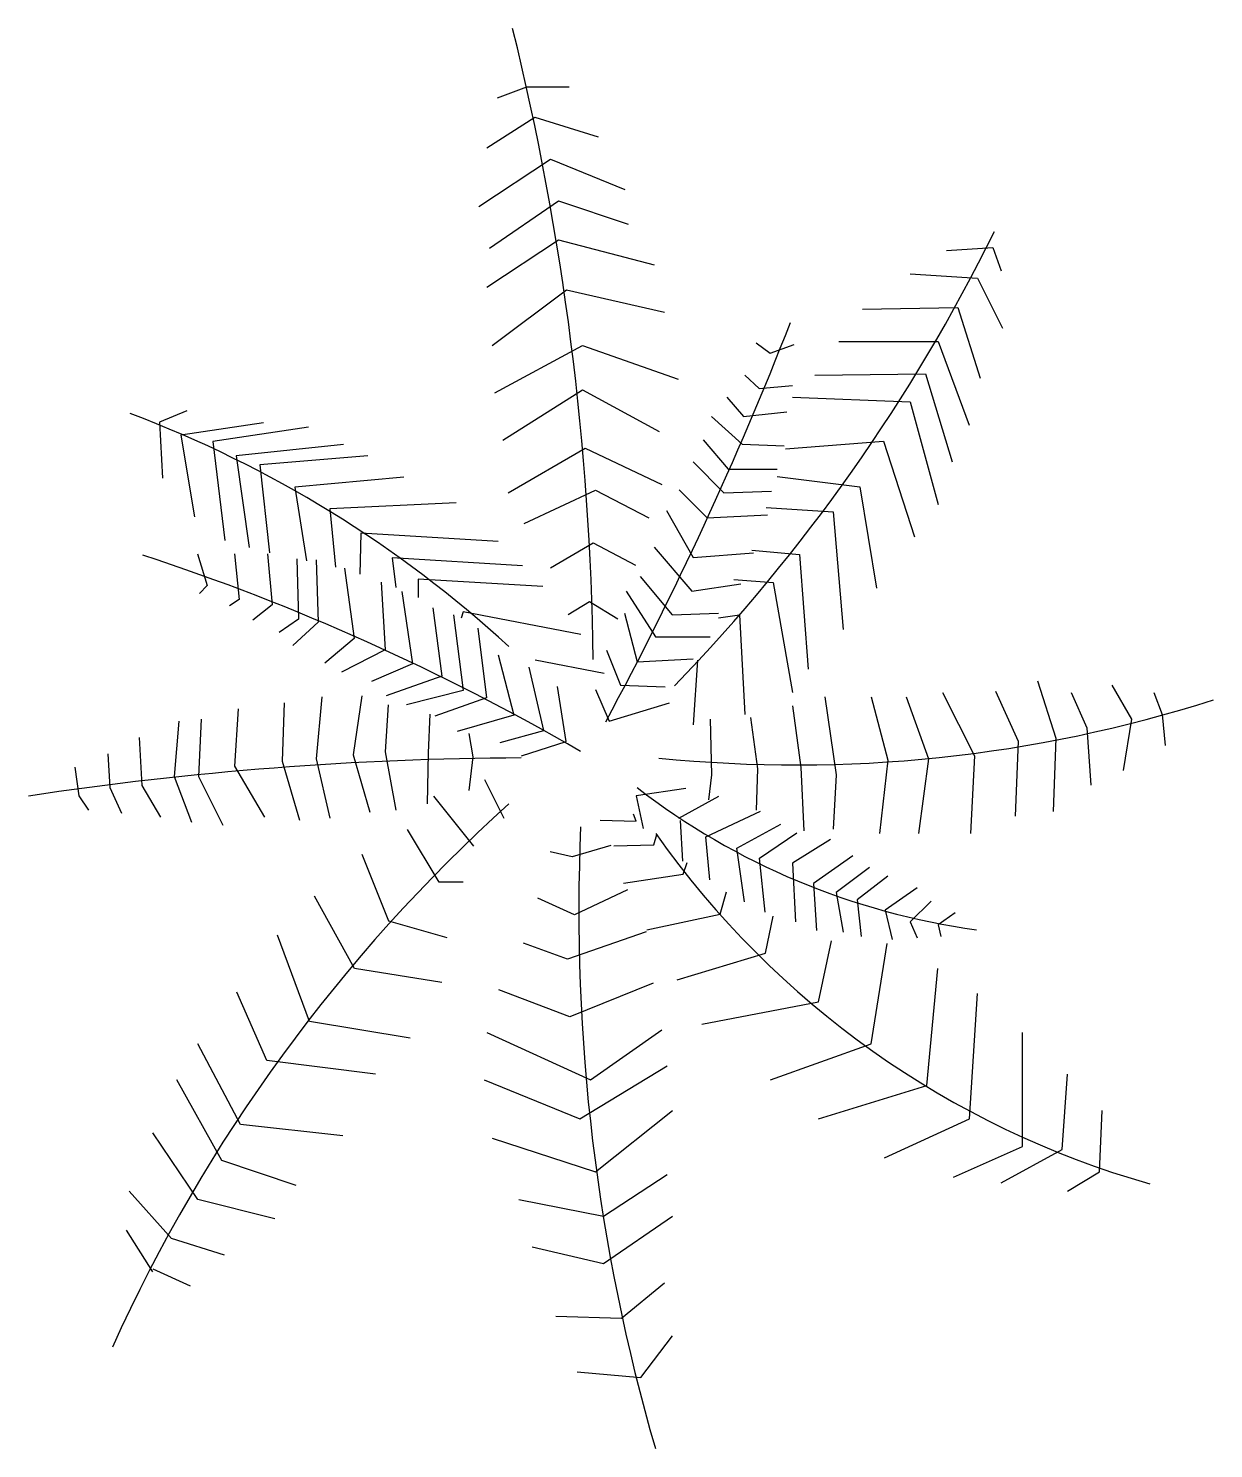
# Model space of a CAD drawing. Extents: x 2394.58 to 2397.05, y 3386.93 to 3389.89.
import ezdxf

# ---------------------------------------------------------------- set-up
doc = ezdxf.new("R2010")
doc.units = 0
doc.header["$LTSCALE"] = 7
doc.layers.get('0').update_dxf_attribs({"linetype": 'CONTINUOUS'})

msp = doc.modelspace()

# ---------------------------------------------------------------- linework, layer by layer
for p, q in [((2395.5573, 3389.7437), (2395.618, 3389.7668)), ((2395.618, 3389.7668), (2395.7065, 3389.7668)), ((2395.5352, 3389.6393), (2395.6347, 3389.703)), ((2395.6347, 3389.703), (2395.7672, 3389.6625)), ((2395.5185, 3389.5174), (2395.6677, 3389.616)), ((2395.6677, 3389.616), (2395.8224, 3389.5523)), ((2395.5406, 3389.4305), (2395.6844, 3389.5291)), ((2395.6844, 3389.5291), (2395.8293, 3389.48)), ((2395.5352, 3389.3493), (2395.6844, 3389.4479)), ((2395.6844, 3389.4479), (2395.8833, 3389.3957)), ((2396.4932, 3389.4257), (2396.5894, 3389.4319)), ((2396.5894, 3389.4319), (2396.607, 3389.3828)), ((2396.4173, 3389.3768), (2396.5572, 3389.3675)), ((2396.5572, 3389.3675), (2396.6098, 3389.2635)), ((2395.5462, 3389.2276), (2395.7009, 3389.3436)), ((2395.7009, 3389.3436), (2395.9054, 3389.2971)), ((2396.318, 3389.3032), (2396.5165, 3389.3063)), ((2396.5165, 3389.3063), (2396.5631, 3389.1593)), ((2396.2685, 3389.2358), (2396.4757, 3389.2358)), ((2396.4757, 3389.2358), (2396.5399, 3389.0614)), ((2395.5517, 3389.129), (2395.7341, 3389.2276)), ((2395.7341, 3389.2276), (2395.9336, 3389.1569)), ((2396.0962, 3389.2327), (2396.1255, 3389.2113)), ((2396.1255, 3389.2113), (2396.1751, 3389.2298)), ((2396.0729, 3389.1654), (2396.1021, 3389.1379)), ((2396.2188, 3389.1654), (2396.4494, 3389.1685)), ((2396.4494, 3389.1685), (2396.5048, 3388.9847)), ((2395.5682, 3389.0304), (2395.7341, 3389.1348)), ((2395.7341, 3389.1348), (2395.8943, 3389.0478)), ((2396.035, 3389.1194), (2396.0701, 3389.0797)), ((2396.1021, 3389.1379), (2396.1721, 3389.144)), ((2396.1721, 3389.1194), (2396.4173, 3389.1103)), ((2394.9095, 3389.0914), (2394.8527, 3389.0679)), ((2396.0701, 3389.0797), (2396.1604, 3389.0888)), ((2396.4173, 3389.1103), (2396.4757, 3388.8959)), ((2394.8527, 3389.0679), (2394.8587, 3388.9509)), ((2395.0696, 3389.0659), (2394.8972, 3389.0403)), ((2396.0028, 3389.0797), (2396.067, 3389.0215)), ((2394.8972, 3389.0403), (2394.9256, 3388.8701)), ((2395.163, 3389.0574), (2394.9641, 3389.0275)), ((2395.9855, 3389.0306), (2396.0379, 3388.9695)), ((2394.9641, 3389.0275), (2394.9885, 3388.8211)), ((2395.236, 3389.0212), (2395.0128, 3388.9977)), ((2395.5794, 3388.9203), (2395.7395, 3389.0131)), ((2395.7395, 3389.0131), (2395.8998, 3388.9377)), ((2396.067, 3389.0215), (2396.1547, 3389.0184)), ((2396.1576, 3389.0123), (2396.3619, 3389.0277)), ((2396.3619, 3389.0277), (2396.4259, 3388.8285)), ((2395.0128, 3388.9977), (2395.0393, 3388.8062)), ((2395.2866, 3388.9977), (2395.0615, 3388.9786)), ((2395.0615, 3388.9786), (2395.0817, 3388.7955)), ((2395.9649, 3388.9847), (2396.0291, 3388.9204)), ((2396.0379, 3388.9695), (2396.14, 3388.9695)), ((2395.3617, 3388.9531), (2395.1345, 3388.9318)), ((2396.14, 3388.9541), (2396.3121, 3388.9327)), ((2395.1345, 3388.9318), (2395.1588, 3388.7785)), ((2395.6126, 3388.8565), (2395.7616, 3388.9261)), ((2395.7616, 3388.9261), (2395.8722, 3388.868)), ((2395.9357, 3388.9265), (2395.9942, 3388.8684)), ((2396.0291, 3388.9204), (2396.1284, 3388.9235)), ((2396.3121, 3388.9327), (2396.3472, 3388.7214)), ((2395.4711, 3388.8998), (2395.2075, 3388.8871)), ((2395.2075, 3388.8871), (2395.2196, 3388.7657)), ((2395.9096, 3388.8836), (2395.9649, 3388.7857)), ((2396.1168, 3388.8898), (2396.2567, 3388.8807)), ((2396.2567, 3388.8807), (2396.2772, 3388.6356)), ((2395.9942, 3388.8684), (2396.1196, 3388.8745)), ((2395.2724, 3388.836), (2395.2704, 3388.7508)), ((2395.5585, 3388.819), (2395.2724, 3388.836)), ((2394.9317, 3388.7934), (2394.9519, 3388.7275)), ((2395.0088, 3388.7934), (2395.0189, 3388.6977)), ((2395.0777, 3388.7934), (2395.0878, 3388.687)), ((2395.6677, 3388.7637), (2395.7562, 3388.8159)), ((2395.7562, 3388.8159), (2395.8445, 3388.7696)), ((2395.8833, 3388.8071), (2395.962, 3388.7152)), ((2395.9649, 3388.7857), (2396.0905, 3388.7949)), ((2396.0874, 3388.801), (2396.1867, 3388.7918)), ((2396.1867, 3388.7918), (2396.2043, 3388.553)), ((2395.1386, 3388.7827), (2395.1426, 3388.6571)), ((2395.1792, 3388.7807), (2395.1832, 3388.6508)), ((2395.238, 3388.7636), (2395.2582, 3388.6168)), ((2395.3373, 3388.7849), (2395.3454, 3388.7232)), ((2395.609, 3388.7679), (2395.3373, 3388.7849)), ((2395.315, 3388.7338), (2395.3231, 3388.5934)), ((2395.3921, 3388.7403), (2395.3921, 3388.7019)), ((2395.6517, 3388.7253), (2395.3921, 3388.7403)), ((2395.8541, 3388.7458), (2395.9212, 3388.6663)), ((2396.0495, 3388.7397), (2396.1313, 3388.7337)), ((2396.1313, 3388.7337), (2396.1721, 3388.504)), ((2394.9519, 3388.7275), (2394.9358, 3388.7104)), ((2395.3577, 3388.7147), (2395.3799, 3388.5636)), ((2395.825, 3388.7152), (2395.8862, 3388.6204)), ((2395.962, 3388.7152), (2396.0642, 3388.7306)), ((2395.0189, 3388.6977), (2394.9986, 3388.6849)), ((2395.0878, 3388.687), (2395.0474, 3388.6551)), ((2395.4226, 3388.6806), (2395.4408, 3388.538)), ((2395.7491, 3388.6934), (2395.7044, 3388.6657)), ((2395.8079, 3388.6571), (2395.7491, 3388.6934)), ((2395.1426, 3388.6571), (2395.1021, 3388.6295)), ((2395.1832, 3388.6508), (2395.1305, 3388.6019)), ((2395.4651, 3388.6657), (2395.4855, 3388.5082)), ((2395.4855, 3388.6721), (2395.4813, 3388.6593)), ((2395.7307, 3388.6253), (2395.4855, 3388.6721)), ((2395.8219, 3388.6693), (2395.8482, 3388.5682)), ((2395.9212, 3388.6663), (2396.0175, 3388.6693)), ((2396.0175, 3388.6601), (2396.0613, 3388.6663)), ((2396.0613, 3388.6663), (2396.0729, 3388.458)), ((2395.2582, 3388.6168), (2395.1974, 3388.5656)), ((2395.5158, 3388.638), (2395.534, 3388.4932)), ((2395.8862, 3388.6204), (2396, 3388.6204)), ((2395.3231, 3388.5934), (2395.2319, 3388.5465)), ((2395.784, 3388.5927), (2395.8132, 3388.5193)), ((2395.3799, 3388.5636), (2395.2948, 3388.5273)), ((2395.5585, 3388.5827), (2395.5908, 3388.4571)), ((2395.6537, 3388.4252), (2395.6234, 3388.5571)), ((2395.6355, 3388.5721), (2395.7795, 3388.5444)), ((2395.8482, 3388.5682), (2395.9649, 3388.5744)), ((2395.9737, 3388.5713), (2395.9649, 3388.4366)), ((2395.4408, 3388.538), (2395.3252, 3388.4975)), ((2396.6828, 3388.5285), (2396.7208, 3388.409)), ((2395.1913, 3388.4954), (2395.1792, 3388.3656)), ((2395.2744, 3388.4975), (2395.2562, 3388.3741)), ((2395.4855, 3388.5082), (2395.3678, 3388.4784)), ((2395.7004, 3388.4017), (2395.6822, 3388.5167)), ((2395.7613, 3388.5103), (2395.7896, 3388.4443)), ((2395.8132, 3388.5193), (2395.9066, 3388.5162)), ((2396.4844, 3388.504), (2396.5515, 3388.3723)), ((2396.5952, 3388.5071), (2396.6419, 3388.4029)), ((2396.7528, 3388.504), (2396.785, 3388.4304)), ((2396.8374, 3388.5193), (2396.8784, 3388.4488)), ((2396.9249, 3388.504), (2396.9424, 3388.458)), ((2395.0168, 3388.4699), (2395.0088, 3388.3506)), ((2395.1123, 3388.4827), (2395.1082, 3388.3613)), ((2395.3292, 3388.4784), (2395.3231, 3388.3804)), ((2395.534, 3388.4932), (2395.4266, 3388.455)), ((2395.7896, 3388.4443), (2395.9153, 3388.4827)), ((2396.1721, 3388.4763), (2396.1896, 3388.3478)), ((2396.2393, 3388.4948), (2396.2626, 3388.3324)), ((2396.3356, 3388.4948), (2396.3706, 3388.363)), ((2396.4086, 3388.4948), (2396.4553, 3388.3661)), ((2394.8931, 3388.4443), (2394.883, 3388.3293)), ((2394.9398, 3388.4486), (2394.9337, 3388.3293)), ((2395.4164, 3388.4593), (2395.4123, 3388.3784)), ((2395.5908, 3388.4571), (2395.4732, 3388.423)), ((2396, 3388.4488), (2396.0028, 3388.3324)), ((2396.0846, 3388.4519), (2396.0992, 3388.3447)), ((2396.8784, 3388.4488), (2396.8608, 3388.3416)), ((2396.9424, 3388.458), (2396.9483, 3388.3937)), ((2394.81, 3388.4103), (2394.8161, 3388.3102)), ((2395.4976, 3388.4188), (2395.5057, 3388.3699)), ((2395.5625, 3388.3997), (2395.6537, 3388.4252)), ((2396.7208, 3388.409), (2396.7149, 3388.2559)), ((2396.785, 3388.4304), (2396.7938, 3388.311)), ((2395.3231, 3388.3804), (2395.3454, 3388.2591)), ((2395.4123, 3388.3784), (2395.4103, 3388.2719)), ((2395.607, 3388.3719), (2395.7004, 3388.4017)), ((2396.6419, 3388.4029), (2396.6361, 3388.2467)), ((2394.6762, 3388.3486), (2394.6843, 3388.2889)), ((2394.7451, 3388.3762), (2394.7492, 3388.306)), ((2395.0088, 3388.3506), (2395.0716, 3388.2443)), ((2395.1082, 3388.3613), (2395.1446, 3388.2378)), ((2395.1792, 3388.3656), (2395.2075, 3388.2421)), ((2395.2562, 3388.3741), (2395.2908, 3388.2549)), ((2395.5057, 3388.3699), (2395.4976, 3388.2997)), ((2396.1896, 3388.3478), (2396.1955, 3388.216)), ((2396.3706, 3388.363), (2396.3531, 3388.21)), ((2396.4553, 3388.3661), (2396.4347, 3388.21)), ((2396.5515, 3388.3723), (2396.5427, 3388.21)), ((2394.883, 3388.3293), (2394.9196, 3388.2336)), ((2394.9337, 3388.3293), (2394.9845, 3388.2273)), ((2395.53, 3388.323), (2395.5706, 3388.2421)), ((2396.0028, 3388.3324), (2395.9971, 3388.2804)), ((2396.0992, 3388.3447), (2396.0962, 3388.259)), ((2396.2626, 3388.3324), (2396.2567, 3388.2191)), ((2394.6843, 3388.2889), (2394.7045, 3388.2591)), ((2394.7492, 3388.306), (2394.7736, 3388.2528)), ((2394.8161, 3388.3102), (2394.8547, 3388.2443)), ((2395.5076, 3388.1839), (2395.4246, 3388.2882)), ((2395.9499, 3388.3039), (2395.8464, 3388.2889)), ((2395.8464, 3388.2889), (2395.8605, 3388.2208)), ((2395.9352, 3388.2425), (2396.0183, 3388.2882)), ((2395.7714, 3388.2378), (2395.8464, 3388.2358)), ((2395.8464, 3388.2358), (2395.8403, 3388.2506)), ((2395.9377, 3388.2373), (2395.9426, 3388.1525)), ((2395.991, 3388.2034), (2396.1053, 3388.2568)), ((2396.0556, 3388.1799), (2396.1476, 3388.2295)), ((2395.4357, 3388.1085), (2395.3693, 3388.2186)), ((2395.883, 3388.1867), (2395.889, 3388.208)), ((2395.9998, 3388.1136), (2395.991, 3388.2034)), ((2396.1028, 3388.1591), (2396.181, 3388.2113)), ((2395.7129, 3388.1617), (2395.667, 3388.1722)), ((2395.7936, 3388.1852), (2395.7129, 3388.1617)), ((2395.7997, 3388.1847), (2395.883, 3388.1867)), ((2396.0718, 3388.0679), (2396.0556, 3388.1799)), ((2396.251, 3388.1977), (2396.1721, 3388.1487)), ((2395.3307, 3388.0273), (2395.2754, 3388.1665)), ((2395.9438, 3388.1252), (2395.9526, 3388.15)), ((2396.1147, 3388.0461), (2396.1028, 3388.1591)), ((2396.1721, 3388.1487), (2396.178, 3388.0262)), ((2396.2976, 3388.164), (2396.2159, 3388.1058)), ((2395.8197, 3388.107), (2395.9438, 3388.1252)), ((2396.3327, 3388.1395), (2396.2626, 3388.0875)), ((2396.3706, 3388.1212), (2396.3064, 3388.0721)), ((2395.4855, 3388.1085), (2395.4357, 3388.1085)), ((2395.8283, 3388.0927), (2395.7179, 3388.0405)), ((2396.0209, 3388.0418), (2396.0345, 3388.0888)), ((2396.2159, 3388.1058), (2396.2218, 3388.0079)), ((2396.2626, 3388.0875), (2396.2772, 3388.0048)), ((2396.4318, 3388.0967), (2396.3647, 3388.0507)), ((2395.2589, 3387.9287), (2395.176, 3388.0795)), ((2395.7179, 3388.0405), (2395.6409, 3388.0757)), ((2396.3064, 3388.0721), (2396.3152, 3387.9956)), ((2396.461, 3388.069), (2396.4173, 3388.0262)), ((2395.4523, 3387.9925), (2395.3307, 3388.0273)), ((2395.8681, 3388.0093), (2396.0209, 3388.0418)), ((2396.1153, 3387.961), (2396.1314, 3388.0379)), ((2396.3647, 3388.0507), (2396.3794, 3387.9895)), ((2396.4173, 3388.0262), (2396.4318, 3387.9925)), ((2396.5106, 3388.0446), (2396.4757, 3388.0201)), ((2395.165, 3387.8185), (2395.0986, 3387.9983)), ((2395.8669, 3388.0053), (2395.7029, 3387.948)), ((2396.4757, 3388.0201), (2396.4814, 3387.9956)), ((2395.7029, 3387.948), (2395.6111, 3387.9819)), ((2396.2258, 3387.8592), (2396.2535, 3387.9867)), ((2396.3362, 3387.7722), (2396.3695, 3387.9809)), ((2395.9315, 3387.905), (2396.1153, 3387.961)), ((2395.4411, 3387.8997), (2395.2589, 3387.9287)), ((2396.4522, 3387.6852), (2396.4745, 3387.9287)), ((2395.0765, 3387.7374), (2395.0138, 3387.8794)), ((2395.708, 3387.8281), (2395.5601, 3387.8841)), ((2395.8818, 3387.8984), (2395.708, 3387.8281)), ((2396.5407, 3387.6157), (2396.5572, 3387.8766)), ((2395.9828, 3387.8127), (2396.2258, 3387.8592)), ((2395.3749, 3387.7838), (2395.165, 3387.8185)), ((2395.5352, 3387.7954), (2395.7506, 3387.6968)), ((2395.7506, 3387.6968), (2395.8998, 3387.8011)), ((2396.6511, 3387.5576), (2396.6511, 3387.7954)), ((2395.0212, 3387.604), (2394.9329, 3387.7722)), ((2396.1264, 3387.6968), (2396.3362, 3387.7722)), ((2395.3031, 3387.7084), (2395.0765, 3387.7374)), ((2395.7286, 3387.6157), (2395.9108, 3387.7257)), ((2394.9826, 3387.5287), (2394.8887, 3387.6968)), ((2395.5296, 3387.6968), (2395.7286, 3387.6157)), ((2396.7341, 3387.5519), (2396.7452, 3387.7084)), ((2396.2258, 3387.6157), (2396.4522, 3387.6852)), ((2395.7616, 3387.5054), (2395.9219, 3387.6331)), ((2396.3639, 3387.5345), (2396.5407, 3387.6157)), ((2396.8115, 3387.5054), (2396.817, 3387.6331)), ((2394.9329, 3387.4475), (2394.839, 3387.5866)), ((2395.2348, 3387.5801), (2395.0212, 3387.604)), ((2395.5462, 3387.575), (2395.7616, 3387.5054)), ((2396.5075, 3387.4938), (2396.6511, 3387.5576)), ((2396.607, 3387.4822), (2396.7341, 3387.5519)), ((2395.1374, 3387.4764), (2394.9826, 3387.5287)), ((2395.7783, 3387.4126), (2395.9108, 3387.4996)), ((2396.7452, 3387.4649), (2396.8115, 3387.5054)), ((2394.8776, 3387.3663), (2394.7893, 3387.4649)), ((2395.0932, 3387.4068), (2394.9329, 3387.4475)), ((2395.6014, 3387.4475), (2395.7783, 3387.4126)), ((2395.7783, 3387.314), (2395.9219, 3387.4126)), ((2394.839, 3387.2968), (2394.7837, 3387.3837)), ((2394.9882, 3387.3315), (2394.8776, 3387.3663)), ((2395.6291, 3387.3489), (2395.7783, 3387.314)), ((2394.839, 3387.3026), (2394.9164, 3387.2677)), ((2395.8153, 3387.2003), (2395.9054, 3387.2735)), ((2395.6788, 3387.204), (2395.8153, 3387.2003)), ((2395.8557, 3387.0763), (2395.9219, 3387.1633)), ((2395.723, 3387.0879), (2395.8557, 3387.0763))]:
    msp.add_line(p, q)
for centre, radius, start, end in [((2389.931, 3388.4975), 5.8261, 0.73899, 13.8109), ((2393.2318, 3391.1234), 3.7479, 315.9636, 333.7318), ((2389.1309, 3392.0253), 7.5551, 331.69393, 338.65245), ((2393.9268, 3386.797), 2.4466, 47.4737, 69.2954), ((2393.33, 3384.2507), 4.7773, 59.8381, 71.8484), ((2396.1798, 3391.2032), 2.8501, 264.2297, 287.7669), ((2395.6363, 3381.2864), 7.0813, 90.24127, 98.58329), ((2396.7573, 3389.4844), 1.4885, 232.3504, 262.2028), ((2397.8747, 3385.73), 3.424, 132.0685, 155.6843), ((2399.7459, 3388.0495), 4.0193, 177.5116, 196.1981), ((2397.4331, 3389.2995), 1.8913, 215.1709, 254.1496)]:
    msp.add_arc(centre, radius, start, end)

doc.saveas('drawing.dxf')
